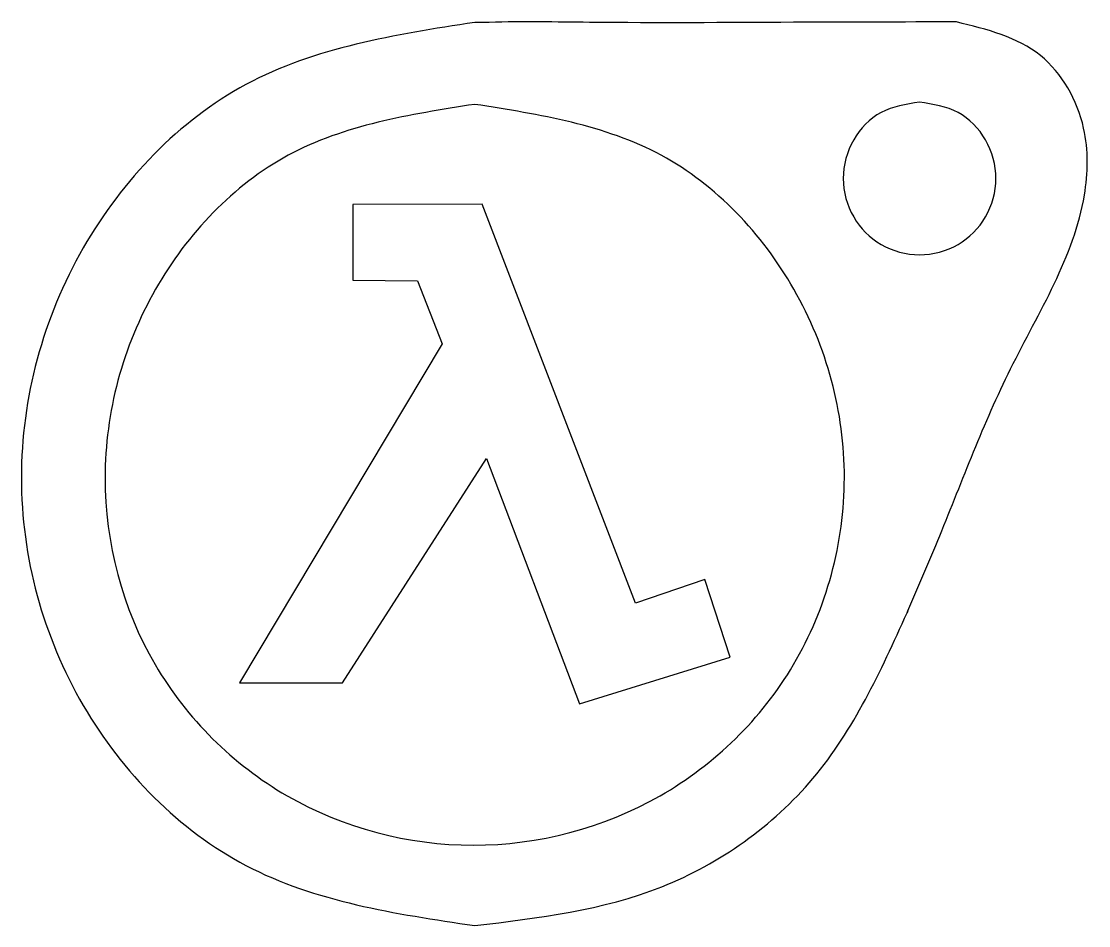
# Model space of a CAD drawing. Extents: x 0.8 to 24, y 275.3 to 294.9.
import ezdxf

# ---------------------------------------------------------------- set-up
doc = ezdxf.new("R2010")
doc.units = 0
doc.layers.add('Layer_1', color=7, linetype='CONTINUOUS')

msp = doc.modelspace()

# ---------------------------------------------------------------- linework, layer by layer
at = {"layer": 'Layer_1', "color": 1}
for points in [[(21.160871, 294.917867), (21.160872, 294.917844)], [(20.086796, 282.092382), (20.103157, 282.135096)]]:
    msp.add_lwpolyline(points, close=True, dxfattribs=at)
at = {"layer": 'Layer_1', "color": 5}
for points in [[(10.694687, 293.129289), (10.694687, 293.129289)], [(10.857062, 290.963688), (8.050453, 290.952286), (8.050453, 289.30938), (9.453784, 289.297978), (9.989993, 287.92887), (5.586095, 280.570073), (7.822269, 280.570073), (10.948346, 285.441731), (12.967728, 280.113705), (16.242148, 281.129118), (15.694495, 282.81764), (14.18849, 282.304263), (10.857062, 290.963688)]]:
    msp.add_lwpolyline(points, close=True, dxfattribs=at)
at = {"layer": 'Layer_1', "color": 7}
msp.add_lwpolyline([(20.357024, 293.178012), (20.357024, 293.178012)], close=True, dxfattribs=at)
at = {"layer": 'Layer_1', "color": 1}
for points, knots in [([(10.694687, 294.908906), (8.958399, 294.636653), (5.534521, 294.099783), (1.772097, 290.164117), (0.381268, 285.040604), (1.76222, 279.921137), (5.558955, 276.069223), (8.961602, 275.560732), (10.694687, 275.30174)], [0, 0, 0, 0, 5.149617, 10.154799, 15.321515, 20.447854, 25.398306, 30.537119, 30.537119, 30.537119, 30.537119]), ([(21.160872, 294.917844), (19.979955, 294.916378), (17.321827, 294.913077), (13.938719, 294.887496), (11.695053, 294.931203), (10.895399, 294.905437), (10.790048, 294.90651), (10.725373, 294.908135), (10.694687, 294.908906)], [0, 0, 0, 0, 3.542706, 7.97428, 10.150246, 10.272162, 10.374166, 10.466253, 10.466253, 10.466253, 10.466253]), ([(20.103157, 282.135096), (20.336287, 282.67589), (21.090283, 284.424942), (22.212856, 287.476035), (23.981764, 290.241261), (24.044403, 292.753551), (23.0975, 294.439852), (21.821104, 294.754902), (21.160871, 294.917867)], [0, 0, 0, 0, 1.765368, 5.709618, 9.804968, 11.257299, 13.089778, 15.053327, 15.053327, 15.053327, 15.053327]), ([(10.694687, 275.30174), (12.082742, 275.46814), (14.819745, 275.796251), (18.3645, 278.312529), (19.508, 280.822121), (20.086796, 282.092382)], [0, 0, 0, 0, 4.152768, 8.188535, 12.32502, 12.32502, 12.32502, 12.32502])]:
    msp.add_open_spline(points, degree=3, knots=knots, dxfattribs=at)
at = {"layer": 'Layer_1', "color": 5}
msp.add_open_spline([(10.694687, 293.129289), (12.111121, 292.90569), (14.907585, 292.464238), (17.972266, 289.231687), (19.105966, 285.043777), (17.971502, 280.813454), (14.863167, 277.778381), (10.668741, 276.679075), (6.476682, 277.774407), (3.399391, 280.823273), (2.288015, 285.045406), (3.416026, 289.231643), (6.482066, 292.464249), (9.278346, 292.905693), (10.694687, 293.129289)], degree=3, knots=[0, 0, 0, 0, 4.200699, 8.293435, 12.528337, 16.733109, 20.792991, 24.993085, 29.177008, 33.214792, 37.415201, 41.650104, 45.742839, 49.943538, 49.943538, 49.943538, 49.943538], dxfattribs=at)
at = {"layer": 'Layer_1', "color": 7}
msp.add_open_spline([(20.357024, 293.178012), (20.649142, 293.132466), (21.224713, 293.042724), (21.858369, 292.383009), (22.093162, 291.522439), (21.858369, 290.652833), (21.224713, 290.019688), (20.357024, 289.784721), (19.489335, 290.019687), (18.855678, 290.652833), (18.620885, 291.522439), (18.855678, 292.383009), (19.489335, 293.042724), (20.064906, 293.132466), (20.357024, 293.178012)], degree=3, knots=[0, 0, 0, 0, 0.866426, 1.707153, 2.573577, 3.440003, 4.280731, 5.147155, 6.01358, 6.854308, 7.720734, 8.587159, 9.427886, 10.294312, 10.294312, 10.294312, 10.294312], dxfattribs=at)

doc.saveas('drawing.dxf')
